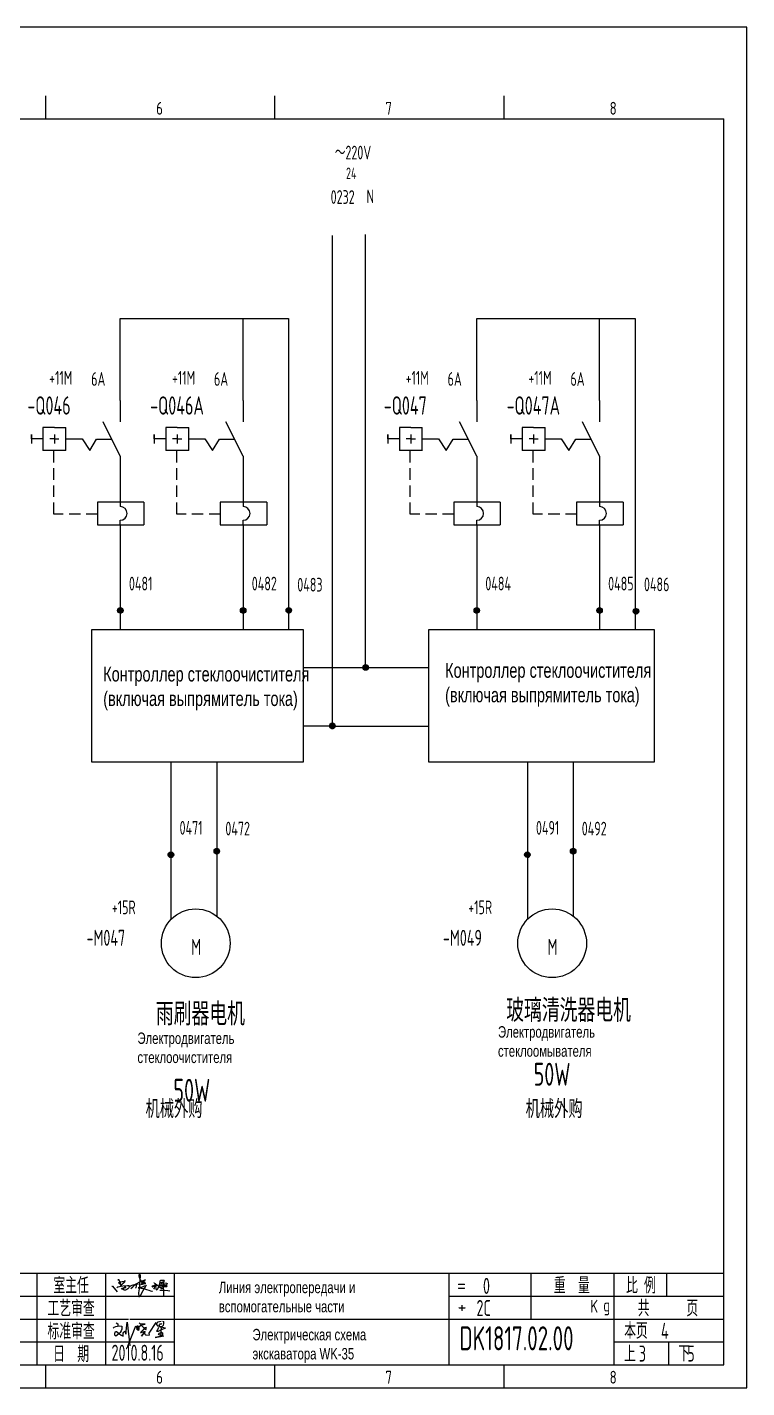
# Model space of a CAD drawing. Header units: millimetres. Extents: x 743 to 25007, y -5378 to 2245.
# Drawn here: x 6094.4 to 6251.5, y -239.3 to 57.7 of the extents above; entities that cross this region are included whole.
import ezdxf
from ezdxf.enums import TextEntityAlignment as Align

# ---------------------------------------------------------------- set-up
doc = ezdxf.new("R2010")
doc.units = ezdxf.units.MM
doc.header["$LTSCALE"] = 10
doc.header["$MEASUREMENT"] = 0
doc.linetypes.add('DASHED2', pattern=[0.375, 0.25, -0.125])
doc.linetypes.add('HIDDEN', pattern=[0.375, 0.25, -0.125])
for name, color, linetype in [('01', 7, 'Continuous'), ('11', 3, 'Continuous'), ('CONTINUOUS', 7, 'Continuous'), ('DASHED', 7, 'HIDDEN')]:
    doc.layers.add(name, color=color, linetype=linetype)
doc.styles.add('ROMAN', font='ROMANC.shx', dxfattribs={"width": 0.7, "height": 0.7})
doc.styles.get("Standard").update_dxf_attribs({"font": 'isocp', "width": 0.707, "bigfont": 'intecad.shx'})

# ---------------------------------------------------------------- blocks, each defined once
blk = doc.blocks.new('A$C5BE500A0')
for p, q in [((15.3, 41.2), (22.2, 26.1)), ((15.3, 40.1), (15.3, 41.2)), ((15.4, 37.7), (15.3, 40.1)), ((15.4, 32.4), (21, 34.6)), ((15.5, 31.8), (15.4, 32.4)), ((21, 34.6), (24.5, 35.1)), ((24.5, 35.1), (28.2, 35.6)), ((29.4, 34), (26.8, 30.7)), ((28.2, 35.6), (30.2, 36.8)), ((30.2, 38), (29.4, 34)), ((30.2, 36.8), (30.2, 38)), ((59.1, 30.4), (64.7, 33.7)), ((64.4, 48.9), (64.5, 51.6)), ((65.3, 44.3), (64.4, 48.9)), ((64.5, 51.6), (65.9, 52.2)), ((67.1, 48.5), (64.5, 17.9)), ((64.7, 33.7), (72, 37.3)), ((67.5, 39.5), (65.3, 44.3)), ((65.9, 52.2), (66.5, 51.5)), ((66.5, 51.5), (67.1, 48.5)), ((70.3, 36.3), (67.5, 39.5)), ((69.9, 34.1), (69.7, 33.3)), ((69.7, 33.3), (71.9, 33.6)), ((74.6, 36.5), (69.9, 34.1)), ((73.8, 32.8), (70.3, 36.3)), ((71.9, 33.6), (75.3, 34.2)), ((72, 37.3), (77.8, 39)), ((77.7, 30.8), (73.8, 32.8)), ((79.7, 39.2), (74.6, 36.5)), ((76.7, 32.6), (74.8, 31.8)), ((75.3, 34.2), (77, 34.5)), ((77.7, 33.5), (76.7, 32.6)), ((77, 34.5), (78, 34.1)), ((78, 34.1), (77.7, 33.5)), ((77.8, 39), (79.7, 39.2)), ((117.4, 32.7), (112.9, 30.9)), ((113.3, 30.9), (114.4, 35)), ((114.4, 35), (115.4, 38.4)), ((115.4, 38.4), (118.1, 38.8)), ((122.1, 34.8), (117.4, 32.7)), ((118.1, 38.8), (123.3, 38.3)), ((124.7, 36.8), (122.1, 34.8)), ((123.3, 38.3), (124.7, 36.8)), ((0, 24.1), (1.5, 23.9)), ((1.5, 23.9), (12.6, 10.8)), ((11.6, 21), (13.8, 22.8)), ((13.8, 22.8), (17.9, 23.5)), ((19.1, 30.1), (15.5, 31.8)), ((17.9, 23.5), (26, 24.9)), ((22.2, 26.1), (19.1, 30.1)), ((22.6, 18.1), (23.6, 19.3)), ((23.7, 17.3), (22.6, 18.1)), ((23.3, 27.9), (23.1, 27.8)), ((25.3, 29.5), (23.3, 27.9)), ((23.6, 19.3), (25.8, 19.9)), ((26.1, 16.2), (24.9, 15)), ((26.8, 30.7), (25.3, 29.5)), ((25.8, 19.9), (29.2, 20.8)), ((26, 24.9), (36.8, 26.1)), ((28.4, 20), (26.1, 16.2)), ((29.4, 15.2), (28.2, 15.7)), ((29.5, 22.1), (28.4, 20)), ((29.2, 20.8), (33, 21.4)), ((32.4, 15.1), (29.4, 15.2)), ((30.2, 22.7), (29.5, 22.1)), ((31.6, 22.6), (30.2, 22.7)), ((32.8, 22.1), (31.6, 22.6)), ((35, 16.2), (32.4, 15.1)), ((33, 21.4), (32.8, 22.1)), ((37.6, 17.7), (35, 16.2)), ((36.8, 26.1), (40.9, 26)), ((39.7, 20.3), (37.6, 17.7)), ((40.8, 21.6), (39.7, 20.3)), ((40.2, 22.8), (44.3, 25.4)), ((41.7, 24.4), (40.8, 21.6)), ((40.9, 26), (41.7, 24.4)), ((44.3, 25.4), (50.6, 27.7)), ((44.7, 18.7), (49.1, 22.6)), ((49.1, 22.6), (54.4, 27.2)), ((50.6, 27.7), (56.2, 29.3)), ((54.4, 27.2), (59.1, 30.4)), ((56.8, 20.6), (55.9, 19.6)), ((56.2, 29.3), (60.8, 29.6)), ((56.7, 31.7), (57.4, 29.6)), ((57.6, 25), (56.8, 20.6)), ((57.4, 29.6), (57.6, 25)), ((60.8, 29.6), (62.2, 29.2)), ((66.6, 21), (62.5, 20.6)), ((62.5, 20.6), (75.7, 18.4)), ((64.5, 17.9), (63.3, 8.5)), ((63.3, 8.5), (63.5, 0.1)), ((63.5, 0.1), (64.3, 0)), ((64.3, 0), (67.5, 2.5)), ((69.8, 21.4), (66.6, 21)), ((67.5, 2.5), (73.8, 13.7)), ((68.3, 28.6), (72.6, 29.4)), ((69.3, 29), (68.3, 28.6)), ((72, 30.5), (69.3, 29)), ((76.7, 24.1), (69.8, 21.4)), ((74.8, 31.8), (72, 30.5)), ((72.6, 29.4), (78.2, 30.4)), ((73.8, 13.7), (77.7, 20)), ((75.7, 18.4), (81.9, 16.6)), ((79.9, 25.4), (76.7, 24.1)), ((80.1, 30.5), (77.7, 30.8)), ((77.7, 20), (81.2, 25.6)), ((78.2, 30.4), (80.1, 30.5)), ((82.1, 26.9), (79.9, 25.4)), ((81.2, 25.6), (82.1, 26.9)), ((81.9, 16.6), (87.3, 14.8)), ((87.3, 14.8), (91.3, 12.9)), ((91.3, 12.9), (94.8, 12.6)), ((94.5, 25.2), (94.9, 23.9)), ((94.8, 12.6), (95.8, 12.8)), ((94.9, 23.9), (95.3, 23)), ((95.3, 23), (95.8, 22.8)), ((95.8, 22.8), (97, 23.3)), ((97, 23.3), (97.8, 25.3)), ((98.5, 23.8), (97.4, 25.9)), ((97.8, 25.3), (100.8, 27)), ((101.1, 23.3), (98.5, 23.8)), ((99, 31.4), (100.1, 32)), ((100.7, 21.1), (99.2, 17.4)), ((99.2, 17.4), (101.9, 20.9)), ((100.1, 32), (101.1, 31.6)), ((102.1, 27.7), (100.7, 21.1)), ((100.8, 27), (103.5, 26.5)), ((101.1, 31.6), (102.1, 30.6)), ((103.3, 23.7), (101.1, 23.3)), ((101.9, 20.9), (103.1, 21.8)), ((102.1, 30.6), (102.1, 27.7)), ((103.1, 21.8), (103.7, 20.1)), ((104.7, 23.9), (103.3, 23.7)), ((103.5, 26.5), (104.5, 25.2)), ((103.7, 20.1), (103.9, 18.5)), ((103.9, 18.5), (105, 16.1)), ((104.2, 28.7), (108.3, 26.3)), ((104.5, 25.2), (104.7, 23.9)), ((105, 16.1), (106.4, 15.7)), ((106.4, 15.7), (107.7, 17.3)), ((107.7, 17.3), (110.9, 22.6)), ((108.3, 26.3), (115.7, 20.2)), ((110.9, 22.6), (113.3, 30.9)), ((111.7, 21.6), (125.7, 23.5)), ((115.4, 22.1), (111.7, 21.6)), ((112.9, 30.9), (112.3, 30.9)), ((112.9, 26.9), (127.4, 26.5)), ((124.7, 26.6), (112.9, 26.9)), ((113.4, 15.2), (124.8, 14.7)), ((122.5, 23.3), (115.4, 22.1)), ((115.7, 20.2), (118.5, 18.9)), ((116.7, 30.8), (120.9, 31.8)), ((118.5, 18.9), (120.8, 19.6)), ((120.8, 19.6), (121.1, 20.7)), ((120.9, 31.8), (124.1, 32)), ((121.7, 31.5), (122.2, 1.9)), ((123, 28.1), (121.7, 31.5)), ((126.4, 24.6), (122.5, 23.3)), ((128.2, 25.5), (123, 28.1)), ((124.1, 32), (129.1, 31.3)), ((128.1, 26.7), (124.7, 26.6)), ((124.8, 14.7), (132, 14.1)), ((125.7, 23.5), (130.1, 23.8)), ((127.4, 26.5), (126.4, 24.6)), ((130.2, 28.3), (128.1, 26.7)), ((130.5, 24.3), (128.2, 25.5)), ((129.1, 31.3), (130.7, 30.3)), ((130.1, 23.8), (130.5, 24.3)), ((130.7, 30.3), (130.2, 28.3)), ((132, 14.1), (137.3, 13.6))]:
    blk.add_line(p, q)
blk = doc.blocks.new('POINT1')
h = blk.add_hatch()
h.set_pattern_fill('ANGLE', color=256, scale=0.01, style=0)
h.set_pattern_definition([(0, (0, 0), (0, 0.06985), [0.0508, -0.01905]), (90, (0, 0), (-0.06985, 4e-18), [0.0508, -0.01905])])
h.paths.add_polyline_path([(-0.6, 0, 1), (0.6, 0, 1)])
blk.add_circle((0, 0), 0.6)

msp = doc.modelspace()

# ---------------------------------------------------------------- linework, layer by layer
for p, q in [((6160.95, 12.21), (6160.95, -94.9)), ((6168.27, -82.16), (6168.27, 12.39)), ((6114.74, -23.8), (6114.74, -5.96)), ((6114.74, -5.96), (6151.47, -5.96)), ((6141.55, -23.8), (6141.55, -5.96)), ((6151.47, -5.96), (6151.47, -73.85)), ((6192.55, -23.8), (6192.55, -5.96)), ((6192.55, -5.96), (6227.14, -5.96)), ((6219.36, -23.8), (6219.36, -5.96)), ((6227.14, -5.96), (6227.14, -73.85)), ((6168.27, -82.16), (6154.69, -82.16)), ((6182.12, -82.16), (6168.27, -82.16)), ((6160.95, -94.9), (6154.69, -94.9)), ((6160.95, -94.9), (6182.12, -94.9)), ((6126.5, -224.34), (6186.5, -224.34))]:
    msp.add_line(p, q)
for points in [[(6108.55, -73.85), (6154.69, -73.85), (6154.69, -102.78), (6108.55, -102.78)], [(6182.12, -73.85), (6231.29, -73.85), (6231.29, -102.78), (6182.12, -102.78)]]:
    msp.add_lwpolyline(points, close=True)
at = {"layer": 'CONTINUOUS', "color": 3}
for p, q in [((6251.5, 57.66), (5831.5, 57.66)), ((6251.5, -239.34), (6251.5, 57.66)), ((5831.5, -239.34), (6251.5, -239.34))]:
    msp.add_line(p, q, dxfattribs=at)
at = {"layer": 'CONTINUOUS', "linetype": 'Continuous'}
for p, q in [((6098.5, 37.66), (6098.5, 42.66)), ((6148.5, 37.66), (6148.5, 42.66)), ((6198.5, 37.66), (6198.5, 42.66)), ((5851.5, -214.34), (6246.5, -214.34)), ((6096.5, -214.34), (6096.5, -234.34)), ((6111.5, -214.34), (6111.5, -234.34)), ((6126.5, -214.34), (6126.5, -234.34)), ((6186.5, -234.34), (6186.5, -214.34)), ((6204.39, -214.34), (6204.39, -224.34)), ((6222.5, -214.34), (6222.5, -234.34)), ((6066.5, -219.34), (6116.5, -219.34)), ((6116.5, -219.34), (6126.5, -219.34)), ((6116.5, -219.34), (6126.5, -219.34)), ((6186.5, -219.34), (6246.5, -219.34)), ((6066.5, -224.34), (6116.5, -224.34)), ((6116.82, -224.34), (6126.5, -224.34)), ((6186.5, -224.34), (6246.5, -224.34)), ((6066.5, -229.34), (6116.5, -229.34)), ((6116.5, -229.34), (6126.5, -229.34)), ((6222.5, -229.34), (6246.5, -229.34)), ((6098.5, -239.34), (6098.5, -234.34)), ((6148.5, -239.34), (6148.5, -234.34)), ((6198.5, -239.34), (6198.5, -234.34))]:
    msp.add_line(p, q, dxfattribs=at)
at = {"layer": 'CONTINUOUS'}
for p, q in [((5851.5, 37.66), (6246.5, 37.66)), ((6246.5, -234.34), (6246.5, 37.66)), ((6114.74, -23.8), (6114.74, -28.5)), ((6141.55, -23.8), (6141.55, -28.5)), ((6192.55, -23.8), (6192.55, -28.5)), ((6219.36, -23.8), (6219.36, -28.5)), ((6114.74, -36), (6110.99, -28.5)), ((6141.55, -36), (6137.8, -28.5)), ((6192.55, -36), (6188.8, -28.5)), ((6219.36, -36), (6215.61, -28.5)), ((6095.35, -31.23), (6095.35, -33.23)), ((6095.35, -32.23), (6095.35, -31.23)), ((6097.85, -32.23), (6095.35, -32.23)), ((6097.85, -29.73), (6097.85, -34.73)), ((6100.35, -29.73), (6097.85, -29.73)), ((6100.35, -32.23), (6099.35, -32.23)), ((6100.35, -29.73), (6102.85, -29.73)), ((6100.35, -31.23), (6100.35, -33.23)), ((6100.35, -32.23), (6101.35, -32.23)), ((6102.85, -34.73), (6102.85, -29.73)), ((6102.85, -32.23), (6106.38, -32.23)), ((6106.38, -32.23), (6108.05, -34.77)), ((6108.05, -34.77), (6109.56, -32.25)), ((6109.56, -32.25), (6112.86, -32.25)), ((6122.16, -31.23), (6122.16, -33.23)), ((6122.16, -32.23), (6122.16, -31.23)), ((6124.66, -32.23), (6122.16, -32.23)), ((6124.66, -29.73), (6124.66, -34.73)), ((6127.16, -29.73), (6124.66, -29.73)), ((6127.16, -32.23), (6126.16, -32.23)), ((6127.16, -29.73), (6129.66, -29.73)), ((6127.16, -31.23), (6127.16, -33.23)), ((6127.16, -32.23), (6128.16, -32.23)), ((6129.66, -34.73), (6129.66, -29.73)), ((6129.66, -32.23), (6133.18, -32.23)), ((6133.18, -32.23), (6134.86, -34.77)), ((6134.86, -34.77), (6136.37, -32.25)), ((6136.37, -32.25), (6139.67, -32.25)), ((6173.16, -31.23), (6173.16, -33.23)), ((6173.16, -32.23), (6173.16, -31.23)), ((6175.66, -32.23), (6173.16, -32.23)), ((6175.66, -29.73), (6175.66, -34.73)), ((6178.16, -29.73), (6175.66, -29.73)), ((6178.16, -32.23), (6177.16, -32.23)), ((6178.16, -29.73), (6180.66, -29.73)), ((6178.16, -31.23), (6178.16, -33.23)), ((6178.16, -32.23), (6179.16, -32.23)), ((6180.66, -34.73), (6180.66, -29.73)), ((6180.66, -32.23), (6184.18, -32.23)), ((6184.18, -32.23), (6185.86, -34.77)), ((6185.86, -34.77), (6187.37, -32.25)), ((6187.37, -32.25), (6190.67, -32.25)), ((6199.97, -31.23), (6199.97, -33.23)), ((6199.97, -32.23), (6199.97, -31.23)), ((6202.47, -32.23), (6199.97, -32.23)), ((6202.47, -29.73), (6202.47, -34.73)), ((6204.97, -29.73), (6202.47, -29.73)), ((6204.97, -32.23), (6203.97, -32.23)), ((6204.97, -29.73), (6207.47, -29.73)), ((6204.97, -31.23), (6204.97, -33.23)), ((6204.97, -32.23), (6205.97, -32.23)), ((6207.47, -34.73), (6207.47, -29.73)), ((6207.47, -32.23), (6210.99, -32.23)), ((6210.99, -32.23), (6212.67, -34.77)), ((6212.67, -34.77), (6214.18, -32.25)), ((6214.18, -32.25), (6217.48, -32.25)), ((6102.88, -34.73), (6097.85, -34.73)), ((6129.68, -34.73), (6124.66, -34.73)), ((6180.68, -34.73), (6175.66, -34.73)), ((6207.49, -34.73), (6202.47, -34.73)), ((6114.74, -36), (6114.74, -46)), ((6141.55, -36), (6141.55, -46)), ((6192.55, -36), (6192.55, -46)), ((6219.36, -36), (6219.36, -46)), ((6109.74, -46), (6109.74, -50.98)), ((6119.88, -46), (6109.74, -46)), ((6114.74, -44.98), (6114.74, -46.98)), ((6119.88, -46), (6119.88, -50.98)), ((6136.55, -46), (6136.55, -50.98)), ((6146.69, -46), (6136.55, -46)), ((6141.55, -44.98), (6141.55, -46.98)), ((6146.69, -46), (6146.69, -50.98)), ((6187.55, -46), (6187.55, -50.98)), ((6197.69, -46), (6187.55, -46)), ((6192.55, -44.98), (6192.55, -46.98)), ((6197.69, -46), (6197.69, -50.98)), ((6214.36, -46), (6214.36, -50.98)), ((6224.49, -46), (6214.36, -46)), ((6219.36, -44.98), (6219.36, -46.98)), ((6224.49, -46), (6224.49, -50.98)), ((6114.74, -50.98), (6114.74, -49.98)), ((6141.55, -50.98), (6141.55, -49.98)), ((6192.55, -50.98), (6192.55, -49.98)), ((6219.36, -50.98), (6219.36, -49.98)), ((6109.74, -50.98), (6119.88, -50.98)), ((6114.74, -50.98), (6114.74, -59.55)), ((6114.74, -52.05), (6114.74, -73.85)), ((6136.55, -50.98), (6146.69, -50.98)), ((6141.55, -50.98), (6141.55, -59.55)), ((6141.55, -52.05), (6141.55, -73.85)), ((6187.55, -50.98), (6197.69, -50.98)), ((6192.55, -50.98), (6192.55, -59.55)), ((6192.55, -52.05), (6192.55, -73.85)), ((6214.36, -50.98), (6224.49, -50.98)), ((6219.36, -50.98), (6219.36, -59.55)), ((6219.36, -52.05), (6219.36, -73.85)), ((6125.79, -102.82), (6125.79, -137.13)), ((6135.79, -102.82), (6135.79, -136.38)), ((6203.6, -102.82), (6203.6, -137.13)), ((6213.6, -102.82), (6213.6, -136.38)), ((6234, -214.34), (6234, -219.34)), ((6113.82, -225.15), (6114.18, -225.35)), ((6113.82, -225.15), (6114.18, -225.35)), ((6113.82, -225.15), (6114.18, -225.35)), ((6113.82, -225.15), (6114.18, -225.35)), ((6114.18, -225.35), (6114.23, -225.51)), ((6114.18, -225.35), (6114.23, -225.51)), ((6114.18, -225.35), (6114.23, -225.51)), ((6114.18, -225.35), (6114.23, -225.51)), ((6114.23, -225.51), (6114.23, -225.81)), ((6114.23, -225.51), (6114.23, -225.81)), ((6114.23, -225.51), (6114.23, -225.81)), ((6114.23, -225.51), (6114.23, -225.81)), ((6115.97, -227.65), (6116.22, -225)), ((6115.97, -227.65), (6116.22, -225)), ((6115.97, -227.65), (6116.22, -225)), ((6115.97, -227.65), (6116.22, -225)), ((6116.22, -225), (6116.83, -230.2)), ((6116.22, -225), (6116.83, -230.2)), ((6116.22, -225), (6116.83, -230.2)), ((6116.22, -225), (6116.83, -230.2)), ((6118.87, -225.14), (6120.01, -226.42)), ((6119.05, -225.36), (6118.87, -225.14)), ((6118.87, -225.14), (6120.01, -226.42)), ((6119.05, -225.36), (6118.87, -225.14)), ((6118.87, -225.14), (6120.01, -226.42)), ((6119.05, -225.36), (6118.87, -225.14)), ((6118.87, -225.14), (6120.01, -226.42)), ((6119.05, -225.36), (6118.87, -225.14)), ((6118.91, -225.87), (6119.31, -225.69)), ((6118.91, -225.87), (6119.31, -225.69)), ((6118.91, -225.87), (6119.31, -225.69)), ((6118.91, -225.87), (6119.31, -225.69)), ((6120.16, -225.43), (6119.05, -225.36)), ((6120.16, -225.43), (6119.05, -225.36)), ((6120.16, -225.43), (6119.05, -225.36)), ((6120.16, -225.43), (6119.05, -225.36)), ((6119.31, -225.69), (6119.82, -225.54)), ((6119.31, -225.69), (6119.82, -225.54)), ((6119.31, -225.69), (6119.82, -225.54)), ((6119.31, -225.69), (6119.82, -225.54)), ((6119.82, -225.54), (6120.16, -225.43)), ((6119.82, -225.54), (6120.16, -225.43)), ((6119.82, -225.54), (6120.16, -225.43)), ((6119.82, -225.54), (6120.16, -225.43)), ((6121.03, -227.44), (6122.53, -225.06)), ((6121.03, -227.44), (6122.53, -225.06)), ((6121.03, -227.44), (6122.53, -225.06)), ((6121.03, -227.44), (6122.53, -225.06)), ((6122.52, -225.13), (6122.65, -225.55)), ((6122.52, -225.13), (6122.65, -225.55)), ((6122.52, -225.13), (6122.65, -225.55)), ((6122.52, -225.13), (6122.65, -225.55)), ((6122.62, -225.39), (6122.98, -224.97)), ((6122.62, -225.39), (6122.98, -224.97)), ((6122.62, -225.39), (6122.98, -224.97)), ((6122.62, -225.39), (6122.98, -224.97)), ((6122.65, -225.55), (6122.88, -225.81)), ((6122.65, -225.55), (6122.88, -225.81)), ((6122.65, -225.55), (6122.88, -225.81)), ((6122.65, -225.55), (6122.88, -225.81)), ((6122.98, -224.97), (6123.27, -224.87)), ((6122.98, -224.97), (6123.27, -224.87)), ((6122.98, -224.97), (6123.27, -224.87)), ((6122.98, -224.97), (6123.27, -224.87)), ((6123.21, -225.81), (6123.27, -225.59)), ((6123.21, -225.81), (6123.27, -225.59)), ((6123.21, -225.81), (6123.27, -225.59)), ((6123.21, -225.81), (6123.27, -225.59)), ((6123.27, -224.87), (6123.66, -224.77)), ((6123.27, -224.87), (6123.66, -224.77)), ((6123.27, -224.87), (6123.66, -224.77)), ((6123.27, -224.87), (6123.66, -224.77)), ((6123.27, -225.59), (6123.47, -225.42)), ((6123.27, -225.59), (6123.47, -225.42)), ((6123.27, -225.59), (6123.47, -225.42)), ((6123.27, -225.59), (6123.47, -225.42)), ((6123.47, -225.42), (6123.73, -225.36)), ((6123.47, -225.42), (6123.73, -225.36)), ((6123.47, -225.42), (6123.73, -225.36)), ((6123.47, -225.42), (6123.73, -225.36)), ((6123.73, -225.36), (6123.83, -225.32)), ((6123.73, -225.36), (6123.83, -225.32)), ((6123.73, -225.36), (6123.83, -225.32)), ((6123.73, -225.36), (6123.83, -225.32)), ((6123.93, -224.77), (6124.15, -224.9)), ((6123.93, -224.77), (6124.15, -224.9)), ((6123.93, -224.77), (6124.15, -224.9)), ((6123.93, -224.77), (6124.15, -224.9)), ((6124.19, -225.29), (6124.09, -225.75)), ((6124.19, -225.29), (6124.09, -225.75)), ((6124.19, -225.29), (6124.09, -225.75)), ((6124.19, -225.29), (6124.09, -225.75)), ((6124.15, -224.9), (6124.19, -225.29)), ((6124.15, -224.9), (6124.19, -225.29)), ((6124.15, -224.9), (6124.19, -225.29)), ((6124.15, -224.9), (6124.19, -225.29)), ((6113.16, -226.32), (6113.41, -226.12)), ((6113.16, -226.32), (6113.41, -226.12)), ((6113.16, -226.32), (6113.41, -226.12)), ((6113.16, -226.32), (6113.41, -226.12)), ((6113.41, -226.12), (6113.77, -225.97)), ((6113.41, -226.12), (6113.77, -225.97)), ((6113.41, -226.12), (6113.77, -225.97)), ((6113.41, -226.12), (6113.77, -225.97)), ((6113.52, -227.55), (6113.62, -227.19)), ((6113.52, -227.55), (6113.62, -227.19)), ((6113.52, -227.55), (6113.62, -227.19)), ((6113.52, -227.55), (6113.62, -227.19)), ((6113.52, -227.85), (6113.52, -227.55)), ((6113.52, -227.85), (6113.52, -227.55)), ((6113.52, -227.85), (6113.52, -227.55)), ((6113.52, -227.85), (6113.52, -227.55)), ((6113.77, -228.11), (6113.52, -227.85)), ((6113.77, -228.11), (6113.52, -227.85)), ((6113.77, -228.11), (6113.52, -227.85)), ((6113.77, -228.11), (6113.52, -227.85)), ((6113.62, -227.19), (6113.67, -227.04)), ((6113.62, -227.19), (6113.67, -227.04)), ((6113.62, -227.19), (6113.67, -227.04)), ((6113.62, -227.19), (6113.67, -227.04)), ((6113.67, -227.04), (6113.87, -227.09)), ((6113.67, -227.04), (6113.87, -227.09)), ((6113.67, -227.04), (6113.87, -227.09)), ((6113.67, -227.04), (6113.87, -227.09)), ((6113.77, -225.97), (6114.13, -225.86)), ((6113.77, -225.97), (6114.13, -225.86)), ((6113.77, -225.97), (6114.13, -225.86)), ((6113.77, -225.97), (6114.13, -225.86)), ((6114.44, -227.55), (6113.77, -228.11)), ((6114.44, -227.55), (6113.77, -228.11)), ((6114.44, -227.55), (6113.77, -228.11)), ((6114.44, -227.55), (6113.77, -228.11)), ((6113.87, -227.09), (6114.23, -227.24)), ((6113.87, -227.09), (6114.23, -227.24)), ((6113.87, -227.09), (6114.23, -227.24)), ((6113.87, -227.09), (6114.23, -227.24)), ((6114.13, -225.86), (6114.64, -225.81)), ((6114.13, -225.86), (6114.64, -225.81)), ((6114.13, -225.86), (6114.64, -225.81)), ((6114.13, -225.86), (6114.64, -225.81)), ((6114.23, -227.24), (6114.59, -227.6)), ((6114.23, -227.24), (6114.59, -227.6)), ((6114.23, -227.24), (6114.59, -227.6)), ((6114.23, -227.24), (6114.59, -227.6)), ((6114.74, -227.29), (6114.44, -227.55)), ((6114.74, -227.29), (6114.44, -227.55)), ((6114.74, -227.29), (6114.44, -227.55)), ((6114.74, -227.29), (6114.44, -227.55)), ((6114.59, -227.6), (6114.89, -227.85)), ((6114.59, -227.6), (6114.89, -227.85)), ((6114.59, -227.6), (6114.89, -227.85)), ((6114.59, -227.6), (6114.89, -227.85)), ((6114.64, -225.81), (6115.05, -225.91)), ((6114.64, -225.81), (6115.05, -225.91)), ((6114.64, -225.81), (6115.05, -225.91)), ((6114.64, -225.81), (6115.05, -225.91)), ((6114.95, -226.88), (6114.74, -227.29)), ((6114.95, -226.88), (6114.74, -227.29)), ((6114.95, -226.88), (6114.74, -227.29)), ((6114.95, -226.88), (6114.74, -227.29)), ((6114.89, -227.85), (6115.05, -227.95)), ((6114.89, -227.85), (6115.05, -227.95)), ((6114.89, -227.85), (6115.05, -227.95)), ((6114.89, -227.85), (6115.05, -227.95)), ((6115.05, -226.53), (6114.95, -226.88)), ((6115.05, -226.53), (6114.95, -226.88)), ((6115.05, -226.53), (6114.95, -226.88)), ((6115.05, -226.53), (6114.95, -226.88)), ((6115.05, -225.91), (6115.05, -226.12)), ((6115.05, -225.91), (6115.05, -226.12)), ((6115.05, -225.91), (6115.05, -226.12)), ((6115.05, -225.91), (6115.05, -226.12)), ((6115.05, -226.12), (6115.05, -226.53)), ((6115.05, -226.12), (6115.05, -226.53)), ((6115.05, -226.12), (6115.05, -226.53)), ((6115.05, -226.12), (6115.05, -226.53)), ((6115.05, -227.95), (6115.35, -228.05)), ((6115.05, -227.95), (6115.35, -228.05)), ((6115.05, -227.95), (6115.35, -228.05)), ((6115.05, -227.95), (6115.35, -228.05)), ((6115.35, -227.44), (6115.51, -227.19)), ((6115.35, -227.44), (6115.51, -227.19)), ((6115.35, -227.44), (6115.51, -227.19)), ((6115.35, -227.44), (6115.51, -227.19)), ((6115.35, -228.05), (6115.35, -227.44)), ((6115.35, -228.05), (6115.35, -227.44)), ((6115.35, -228.05), (6115.35, -227.44)), ((6115.35, -228.05), (6115.35, -227.44)), ((6115.51, -227.19), (6115.71, -226.98)), ((6115.51, -227.19), (6115.71, -226.98)), ((6115.51, -227.19), (6115.71, -226.98)), ((6115.51, -227.19), (6115.71, -226.98)), ((6115.71, -226.98), (6115.76, -227.09)), ((6115.71, -226.98), (6115.76, -227.09)), ((6115.71, -226.98), (6115.76, -227.09)), ((6115.71, -226.98), (6115.76, -227.09)), ((6115.76, -227.09), (6115.92, -227.44)), ((6115.76, -227.09), (6115.92, -227.44)), ((6115.76, -227.09), (6115.92, -227.44)), ((6115.76, -227.09), (6115.92, -227.44)), ((6115.92, -227.44), (6115.92, -227.55)), ((6115.92, -227.44), (6115.92, -227.55)), ((6115.92, -227.44), (6115.92, -227.55)), ((6115.92, -227.44), (6115.92, -227.55)), ((6115.92, -227.55), (6115.97, -227.65)), ((6115.92, -227.55), (6115.97, -227.65)), ((6115.92, -227.55), (6115.97, -227.65)), ((6115.92, -227.55), (6115.97, -227.65)), ((6116.37, -230.25), (6118.16, -225.84)), ((6116.37, -230.25), (6118.16, -225.84)), ((6116.37, -230.25), (6118.16, -225.84)), ((6116.37, -230.25), (6118.16, -225.84)), ((6118.21, -225.91), (6118.32, -226.39)), ((6118.21, -225.91), (6118.32, -226.39)), ((6118.21, -225.91), (6118.32, -226.39)), ((6118.21, -225.91), (6118.32, -226.39)), ((6118.32, -225.91), (6118.47, -225.8)), ((6118.32, -225.91), (6118.47, -225.8)), ((6118.32, -225.91), (6118.47, -225.8)), ((6118.32, -225.91), (6118.47, -225.8)), ((6118.43, -226.72), (6118.32, -225.91)), ((6118.43, -226.72), (6118.32, -225.91)), ((6118.43, -226.72), (6118.32, -225.91)), ((6118.43, -226.72), (6118.32, -225.91)), ((6118.32, -226.39), (6118.43, -226.72)), ((6118.32, -226.39), (6118.43, -226.72)), ((6118.32, -226.39), (6118.43, -226.72)), ((6118.32, -226.39), (6118.43, -226.72)), ((6118.47, -225.8), (6118.61, -225.8)), ((6118.47, -225.8), (6118.61, -225.8)), ((6118.47, -225.8), (6118.61, -225.8)), ((6118.47, -225.8), (6118.61, -225.8)), ((6118.54, -226.5), (6118.58, -226.24)), ((6118.54, -226.5), (6118.58, -226.24)), ((6118.54, -226.5), (6118.58, -226.24)), ((6118.54, -226.5), (6118.58, -226.24)), ((6118.58, -226.75), (6118.54, -226.5)), ((6118.58, -226.75), (6118.54, -226.5)), ((6118.58, -226.75), (6118.54, -226.5)), ((6118.58, -226.75), (6118.54, -226.5)), ((6118.58, -226.24), (6118.65, -226.06)), ((6118.58, -226.24), (6118.65, -226.06)), ((6118.58, -226.24), (6118.65, -226.06)), ((6118.58, -226.24), (6118.65, -226.06)), ((6118.69, -226.83), (6118.58, -226.75)), ((6118.69, -226.83), (6118.58, -226.75)), ((6118.69, -226.83), (6118.58, -226.75)), ((6118.69, -226.83), (6118.58, -226.75)), ((6118.61, -225.8), (6118.76, -226.13)), ((6118.61, -225.8), (6118.76, -226.13)), ((6118.61, -225.8), (6118.76, -226.13)), ((6118.61, -225.8), (6118.76, -226.13)), ((6118.65, -226.06), (6118.91, -225.87)), ((6118.65, -226.06), (6118.91, -225.87)), ((6118.65, -226.06), (6118.91, -225.87)), ((6118.65, -226.06), (6118.91, -225.87)), ((6118.76, -226.5), (6118.69, -226.83)), ((6118.76, -226.5), (6118.69, -226.83)), ((6118.76, -226.5), (6118.69, -226.83)), ((6118.76, -226.5), (6118.69, -226.83)), ((6118.76, -226.13), (6118.76, -226.5)), ((6118.76, -226.13), (6118.76, -226.5)), ((6118.76, -226.13), (6118.76, -226.5)), ((6118.76, -226.13), (6118.76, -226.5)), ((6119.38, -227.08), (6119.16, -227.3)), ((6119.38, -227.08), (6119.16, -227.3)), ((6119.38, -227.08), (6119.16, -227.3)), ((6119.38, -227.08), (6119.16, -227.3)), ((6119.16, -227.3), (6119.27, -227.27)), ((6119.16, -227.3), (6119.27, -227.27)), ((6119.16, -227.3), (6119.27, -227.27)), ((6119.16, -227.3), (6119.27, -227.27)), ((6119.27, -227.27), (6119.97, -227.05)), ((6119.27, -227.27), (6119.97, -227.05)), ((6119.27, -227.27), (6119.97, -227.05)), ((6119.27, -227.27), (6119.97, -227.05)), ((6119.35, -228.08), (6119.93, -227.38)), ((6119.35, -228.08), (6119.93, -227.38)), ((6119.35, -228.08), (6119.93, -227.38)), ((6119.35, -228.08), (6119.93, -227.38)), ((6119.79, -227.53), (6119.35, -228.08)), ((6119.79, -227.53), (6119.35, -228.08)), ((6119.79, -227.53), (6119.35, -228.08)), ((6119.79, -227.53), (6119.35, -228.08)), ((6119.68, -226.79), (6119.38, -227.08)), ((6119.68, -226.79), (6119.38, -227.08)), ((6119.68, -226.79), (6119.38, -227.08)), ((6119.68, -226.79), (6119.38, -227.08)), ((6120.12, -226.24), (6119.68, -226.79)), ((6120.12, -226.24), (6119.68, -226.79)), ((6120.12, -226.24), (6119.68, -226.79)), ((6120.12, -226.24), (6119.68, -226.79)), ((6120.16, -227.08), (6119.79, -227.53)), ((6120.16, -227.08), (6119.79, -227.53)), ((6120.16, -227.08), (6119.79, -227.53)), ((6120.16, -227.08), (6119.79, -227.53)), ((6119.93, -227.38), (6120.01, -227.38)), ((6119.93, -227.38), (6120.01, -227.38)), ((6119.93, -227.38), (6120.01, -227.38)), ((6119.93, -227.38), (6120.01, -227.38)), ((6119.97, -227.05), (6120.12, -227.08)), ((6119.97, -227.05), (6120.12, -227.08)), ((6119.97, -227.05), (6120.12, -227.08)), ((6119.97, -227.05), (6120.12, -227.08)), ((6120.01, -226.42), (6120.34, -226.68)), ((6120.01, -226.42), (6120.34, -226.68)), ((6120.01, -226.42), (6120.34, -226.68)), ((6120.01, -226.42), (6120.34, -226.68)), ((6120.01, -227.38), (6120.12, -227.64)), ((6120.01, -227.38), (6120.12, -227.64)), ((6120.01, -227.38), (6120.12, -227.64)), ((6120.01, -227.38), (6120.12, -227.64)), ((6120.38, -226.17), (6120.12, -226.24)), ((6120.38, -226.17), (6120.12, -226.24)), ((6120.38, -226.17), (6120.12, -226.24)), ((6120.38, -226.17), (6120.12, -226.24)), ((6120.12, -227.08), (6120.16, -227.08)), ((6120.12, -227.08), (6120.16, -227.08)), ((6120.12, -227.08), (6120.16, -227.08)), ((6120.12, -227.08), (6120.16, -227.08)), ((6120.12, -227.64), (6120.3, -227.78)), ((6120.12, -227.64), (6120.3, -227.78)), ((6120.12, -227.64), (6120.3, -227.78)), ((6120.12, -227.64), (6120.3, -227.78)), ((6120.3, -227.78), (6121.07, -227.86)), ((6120.3, -227.78), (6121.07, -227.86)), ((6120.3, -227.78), (6121.07, -227.86)), ((6120.3, -227.78), (6121.07, -227.86)), ((6120.34, -226.68), (6120.49, -226.42)), ((6120.34, -226.68), (6120.49, -226.42)), ((6120.34, -226.68), (6120.49, -226.42)), ((6120.34, -226.68), (6120.49, -226.42)), ((6120.49, -226.42), (6120.38, -226.17)), ((6120.49, -226.42), (6120.38, -226.17)), ((6120.49, -226.42), (6120.38, -226.17)), ((6120.49, -226.42), (6120.38, -226.17)), ((6121.09, -227.85), (6121.03, -227.44)), ((6121.09, -227.85), (6121.03, -227.44)), ((6121.09, -227.85), (6121.03, -227.44)), ((6121.09, -227.85), (6121.03, -227.44)), ((6122.36, -228.36), (6124.22, -227.97)), ((6122.36, -228.36), (6124.22, -227.97)), ((6122.36, -228.36), (6124.22, -227.97)), ((6122.36, -228.36), (6124.22, -227.97)), ((6123.7, -228.06), (6122.36, -228.36)), ((6123.7, -228.06), (6122.36, -228.36)), ((6123.7, -228.06), (6122.36, -228.36)), ((6123.7, -228.06), (6122.36, -228.36)), ((6122.82, -226.66), (6122.62, -226.96)), ((6122.82, -226.66), (6122.62, -226.96)), ((6122.82, -226.66), (6122.62, -226.96)), ((6122.82, -226.66), (6122.62, -226.96)), ((6122.62, -226.96), (6122.72, -227.02)), ((6122.62, -226.96), (6122.72, -227.02)), ((6122.62, -226.96), (6122.72, -227.02)), ((6122.62, -226.96), (6122.72, -227.02)), ((6122.72, -227.02), (6123.08, -226.96)), ((6122.72, -227.02), (6123.08, -226.96)), ((6122.72, -227.02), (6123.08, -226.96)), ((6122.72, -227.02), (6123.08, -226.96)), ((6122.98, -226.34), (6122.82, -226.66)), ((6122.98, -226.34), (6122.82, -226.66)), ((6122.98, -226.34), (6122.82, -226.66)), ((6122.98, -226.34), (6122.82, -226.66)), ((6122.88, -225.81), (6123.01, -225.85)), ((6122.88, -225.81), (6123.01, -225.85)), ((6122.88, -225.81), (6123.01, -225.85)), ((6122.88, -225.81), (6123.01, -225.85)), ((6123.08, -226.21), (6122.98, -226.34)), ((6123.08, -226.21), (6122.98, -226.34)), ((6123.08, -226.21), (6122.98, -226.34)), ((6123.08, -226.21), (6122.98, -226.34)), ((6123.04, -227.71), (6123.27, -227.41)), ((6123.04, -227.71), (6123.27, -227.41)), ((6123.04, -227.71), (6123.27, -227.41)), ((6123.04, -227.71), (6123.27, -227.41)), ((6123.57, -227.93), (6123.04, -227.71)), ((6123.57, -227.93), (6123.04, -227.71)), ((6123.57, -227.93), (6123.04, -227.71)), ((6123.57, -227.93), (6123.04, -227.71)), ((6123.08, -226.96), (6123.6, -226.69)), ((6123.08, -226.96), (6123.6, -226.69)), ((6123.08, -226.96), (6123.6, -226.69)), ((6123.08, -226.96), (6123.6, -226.69)), ((6123.4, -226.04), (6123.21, -225.81)), ((6123.4, -226.04), (6123.21, -225.81)), ((6123.4, -226.04), (6123.21, -225.81)), ((6123.4, -226.04), (6123.21, -225.81)), ((6123.27, -227.41), (6123.76, -227.22)), ((6123.27, -227.41), (6123.76, -227.22)), ((6123.27, -227.41), (6123.76, -227.22)), ((6123.27, -227.41), (6123.76, -227.22)), ((6123.83, -226.01), (6123.4, -226.04)), ((6123.83, -226.01), (6123.4, -226.04)), ((6123.83, -226.01), (6123.4, -226.04)), ((6123.83, -226.01), (6123.4, -226.04)), ((6123.6, -227.48), (6123.57, -227.93)), ((6123.6, -227.48), (6123.57, -227.93)), ((6123.6, -227.48), (6123.57, -227.93)), ((6123.6, -227.48), (6123.57, -227.93)), ((6123.6, -226.14), (6123.63, -226.5)), ((6124.58, -226.34), (6123.6, -226.14)), ((6123.6, -226.14), (6123.63, -226.5)), ((6124.58, -226.34), (6123.6, -226.14)), ((6123.6, -226.14), (6123.63, -226.5)), ((6124.58, -226.34), (6123.6, -226.14)), ((6123.6, -226.14), (6123.63, -226.5)), ((6124.58, -226.34), (6123.6, -226.14)), ((6123.6, -226.69), (6124.06, -226.5)), ((6123.63, -226.5), (6123.6, -226.99)), ((6123.6, -226.69), (6124.06, -226.5)), ((6123.63, -226.5), (6123.6, -226.99)), ((6123.6, -226.69), (6124.06, -226.5)), ((6123.63, -226.5), (6123.6, -226.99)), ((6123.6, -226.69), (6124.06, -226.5)), ((6123.63, -226.5), (6123.6, -226.99)), ((6123.6, -226.99), (6123.6, -227.48)), ((6123.6, -226.99), (6123.6, -227.48)), ((6123.6, -226.99), (6123.6, -227.48)), ((6123.6, -226.99), (6123.6, -227.48)), ((6123.93, -227.84), (6123.7, -228.06)), ((6123.93, -227.84), (6123.7, -228.06)), ((6123.93, -227.84), (6123.7, -228.06)), ((6123.93, -227.84), (6123.7, -228.06)), ((6123.76, -227.22), (6123.96, -227.35)), ((6123.76, -227.22), (6123.96, -227.35)), ((6123.76, -227.22), (6123.96, -227.35)), ((6123.76, -227.22), (6123.96, -227.35)), ((6124.09, -225.75), (6123.83, -226.01)), ((6124.09, -225.75), (6123.83, -226.01)), ((6124.09, -225.75), (6123.83, -226.01)), ((6124.09, -225.75), (6123.83, -226.01)), ((6123.96, -227.35), (6123.93, -227.84)), ((6123.96, -227.35), (6123.93, -227.84)), ((6123.96, -227.35), (6123.93, -227.84)), ((6123.96, -227.35), (6123.93, -227.84)), ((6124.06, -226.5), (6124.58, -226.34)), ((6124.06, -226.5), (6124.58, -226.34)), ((6124.06, -226.5), (6124.58, -226.34)), ((6124.06, -226.5), (6124.58, -226.34)), ((6234.5, -234.34), (6234.5, -229.34)), ((5851.5, -234.34), (6246.5, -234.34)), ((6066.5, -234.34), (6126.5, -234.34))]:
    msp.add_line(p, q, dxfattribs=at)
for centre in [(6131.21, -142.31), (6209.01, -142.31)]:
    msp.add_circle(centre, 7.5, dxfattribs=at)
for centre in [(6114.74, -48.48), (6141.55, -48.48), (6192.55, -48.48), (6219.36, -48.48)]:
    msp.add_arc(centre, 1.5, 270, 90, dxfattribs=at)
at = {"layer": 'DASHED'}
for p, q in [((6100.23, -48.63), (6100.23, -34.73)), ((6127.04, -48.63), (6127.04, -34.73)), ((6178.03, -48.63), (6178.03, -34.73)), ((6204.84, -48.63), (6204.84, -34.73)), ((6109.79, -48.63), (6100.23, -48.63)), ((6136.6, -48.63), (6127.04, -48.63)), ((6187.6, -48.63), (6178.03, -48.63)), ((6214.41, -48.63), (6204.84, -48.63))]:
    msp.add_line(p, q, dxfattribs=at)

# ---------------------------------------------------------------- block references
at = {"xscale": 0.09216000000242275, "yscale": 0.09215999999929636, "zscale": 0.09216000000000003}
msp.add_blockref('A$C5BE500A0', (6112.91, -219.4), dxfattribs=at)
at = {"layer": '01', "linetype": 'DASHED2'}
for p in [(6114.74, -69.65), (6141.55, -69.65), (6151.51, -69.63), (6192.55, -69.65), (6219.36, -69.65), (6227.32, -69.84), (6168.3, -82.12), (6161.03, -94.85), (6135.79, -122.21), (6213.6, -122.21), (6125.79, -122.97), (6203.6, -122.97)]:
    msp.add_blockref('POINT1', p, dxfattribs=at)

# ---------------------------------------------------------------- texts
at = {"width": 0.707}
for s, height, p in [('～220V', 3, (6161.55, 28.79)), ('    0', 3.5, (6188.25, -218.86)), ('2C', 3.5, (6192.49, -223.68)), ('4', 3.5, (6232.77, -228.65)), ('3', 3.5, (6227.94, -233.63)), ('5', 3.5, (6238.5, -233.63))]:
    msp.add_text(s, height=height, dxfattribs=at).set_placement(p)
at = {"color": 1, "width": 0.707}
for p in [(6120.24, -180.48), (6203.22, -180.48)]:
    msp.add_text('机械外购', height=4, dxfattribs=at).set_placement(p)
at = {"attachment_point": 1}
for s, insert, char_height, width in [('{\\fArial|b0|i0|c204|p34;\\H0.9167x;Контроллер стеклоочистителя\\P(включая выпрямитель тока) }', (6111.01, -81.96), 3.5, 43.9166), ('{\\fArial|b0|i0|c204|p34;\\H0.9167x;Контроллер стеклоочистителя\\P(включая выпрямитель тока) }', (6185.64, -81.15), 3.5, 43.9166), ('{\\fArial|b0|i0|c204|p34;Электродвигатель стеклоомывателя}', (6197.18, -160.41), 2.5, 13.1021), ('{\\fArial|b0|i0|c204|p34;Электродвигатель стеклоочистителя}', (6118.48, -161.79), 2.5, 13.1021), ('{\\fArial|b0|i0|c204|p34;Линия электропередачи и вспомогательные части\\~}', (6136.24, -216.19), 2.5, 35.3915), ('{\\fArial|b0|i0|c204|p34;\\C3;Электрическая схема экскаватора WK-35}', (6143.59, -226.49), 2.5, 35.3915), ('2010.8.16', (6112.82, -229.95), 3.5, 12.1142)]:
    msp.add_mtext(s, dxfattribs=dict(at, insert=insert, char_height=char_height, width=width))
at = {"layer": '01', "linetype": 'HIDDEN', "width": 0.707}
for s, p in [('0232', (6160.65, 19.09)), ('N', (6168.49, 19.22)), ('+11M', (6099.2, -20.38)), ('6A', (6108.38, -20.63)), ('+11M', (6126.01, -20.38)), ('6A', (6135.19, -20.63)), ('+11M', (6177.01, -20.38)), ('6A', (6186.19, -20.63)), ('+11M', (6203.82, -20.38)), ('6A', (6213, -20.63)), ('+15R', (6112.88, -135.97)), ('+15R', (6190.69, -135.97))]:
    msp.add_text(s, height=3, dxfattribs=at).set_placement(p)
at = {"layer": '11', "width": 0.707}
msp.add_text('DK1817.02.00', height=5.25, dxfattribs=at).set_placement((6188.77, -231.17))
at = {"layer": 'CONTINUOUS', "linetype": 'Continuous', "style": 'ROMAN', "width": 0.7}
for s, p in [('6', (6122.57, 38.56)), ('7', (6172.61, 38.56)), ('8', (6221.56, 38.56)), ('K', (6217.34, -222.95)), ('g', (6220.17, -222.69)), ('6', (6122.57, -238.44)), ('7', (6172.61, -238.44)), ('8', (6221.56, -238.44))]:
    msp.add_text(s, height=2.8, dxfattribs=at).set_placement(p)
at = {"layer": 'CONTINUOUS', "color": 7, "width": 0.707}
msp.add_text('24', height=2.5, dxfattribs=at).set_placement((6164.01, 24.51))
at = {"layer": 'CONTINUOUS', "width": 0.707}
for s, height, p in [('-Q046', 4, (6094.45, -26.92)), ('-Q046A', 4, (6121.26, -26.92)), ('-Q047', 4, (6172.26, -26.92)), ('-Q047A', 4, (6199.07, -26.92)), ('-M047', 3.5, (6107.36, -142.87)), ('-M049', 3.5, (6185.17, -142.87)), ('M', 3.5, (6130.2, -144.86)), ('M', 3.5, (6208.01, -144.86))]:
    msp.add_text(s, height=height, dxfattribs=at).set_placement(p)
at = {"layer": 'CONTINUOUS', "width": 0.67}
for s, p in [('室主任', (6104, -216.84)), ('重  量', (6213.3, -216.84)), ('比 例', (6228.4, -216.84)), ('工艺审查', (6104, -221.84)), ('共      页', (6234.3, -221.84)), ('标准审查', (6104, -226.84)), ('本页', (6227.3, -226.73)), ('日  期', (6104, -231.84)), ('上', (6226, -231.83)), ('下', (6237.82, -231.83))]:
    msp.add_text(s, height=3.5, dxfattribs=at).set_placement(p, align=Align.MIDDLE)
at = {"layer": 'CONTINUOUS', "linetype": 'Continuous', "style": 'ROMAN'}
for s, p in [('=', (6188.23, -218.3)), ('+', (6188.34, -223.03))]:
    msp.add_text(s, height=2.8, dxfattribs=at).set_placement(p)
at = {"layer": 'CONTINUOUS', "char_height": 3, "attachment_point": 1}
for s, insert in [('0481', (6116.62, -62.3)), ('0482', (6143.43, -62.3)), ('0484', (6194.42, -62.3)), ('0485', (6221.23, -62.3)), ('0483', (6153.37, -62.54)), ('0486', (6229.05, -62.47)), ('0471', (6127.67, -115.61)), ('0472', (6137.67, -115.78)), ('0491', (6205.47, -115.61)), ('0492', (6215.47, -115.78))]:
    msp.add_mtext(s, dxfattribs=dict(at, insert=insert))
at = {"layer": 'CONTINUOUS', "linetype": 'Continuous', "char_height": 5, "attachment_point": 1}
for s, insert in [('玻璃清洗器电机', (6198.98, -154.47)), ('雨刷器电机', (6122.5, -155.26)), ('50W', (6204.98, -168.4)), ('50W', (6126.34, -171.9))]:
    msp.add_mtext(s, dxfattribs=dict(at, insert=insert))

doc.saveas('drawing.dxf')
